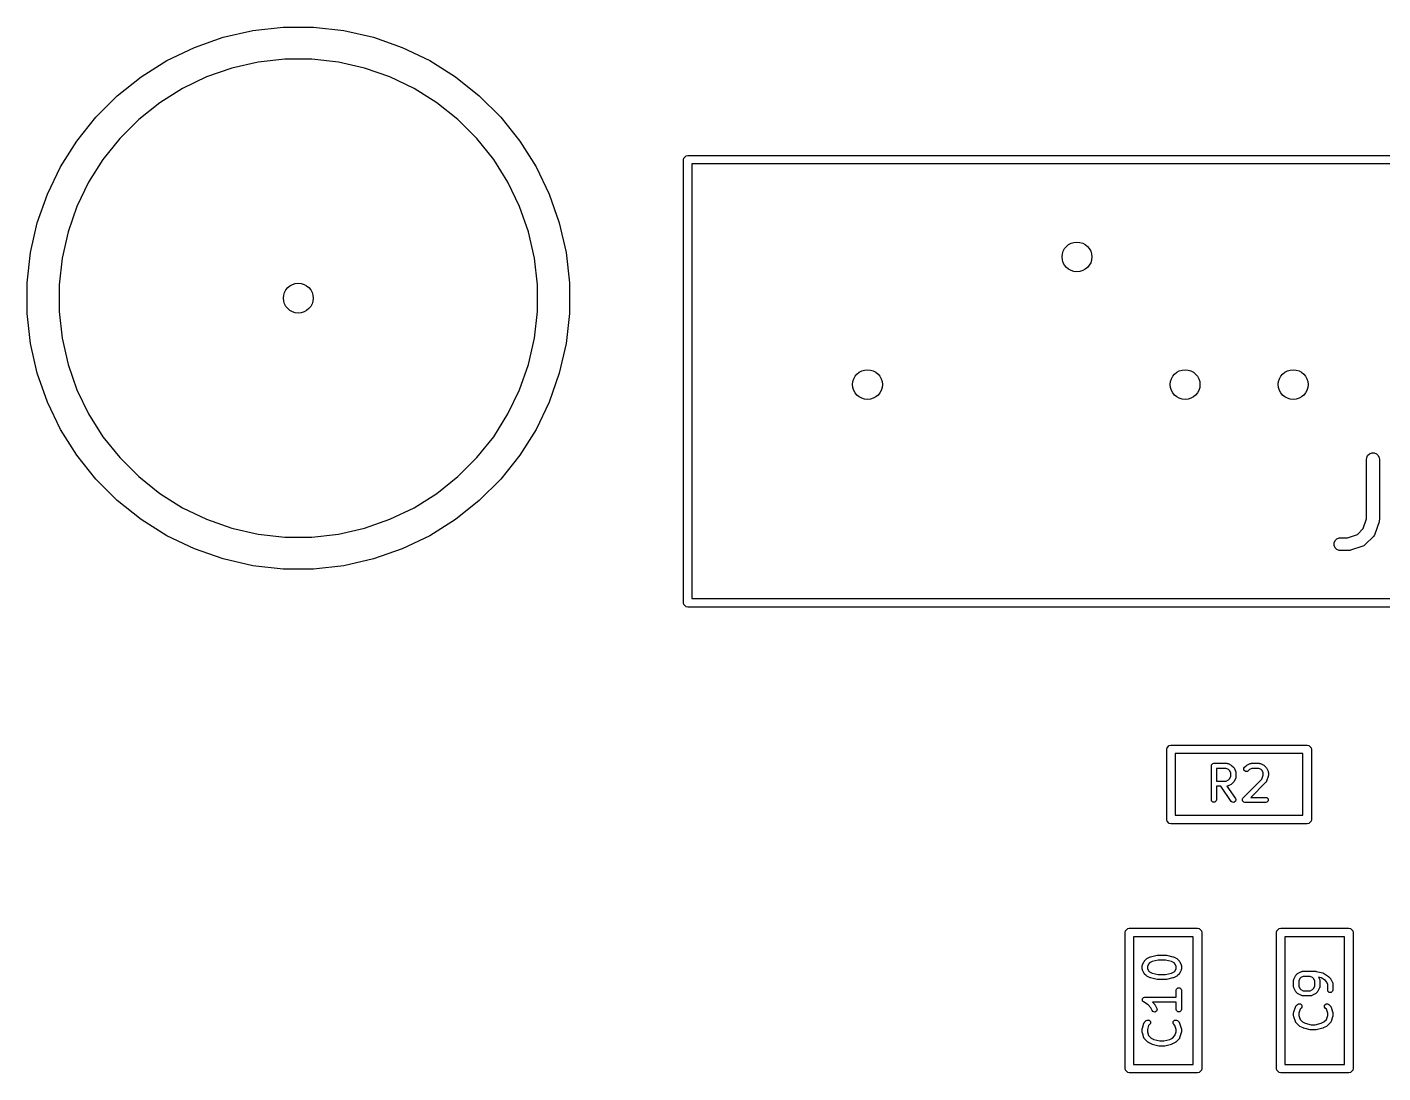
# Model space of a CAD drawing. Extents: x 2.42 to 5.08, y -5.33 to -2.65.
# Drawn here: x 2.425 to 3.052, y -3.158 to -2.675 of the extents above; entities that cross this region are included whole.
import ezdxf

# ---------------------------------------------------------------- set-up
doc = ezdxf.new("R2010")
doc.units = 0
doc.header["$MEASUREMENT"] = 0
doc.layers.add('BLACK', color=7, linetype='CONTINUOUS')

msp = doc.modelspace()

# ---------------------------------------------------------------- linework, layer by layer
at = {"layer": 'BLACK', "linetype": 'CONTINUOUS'}
for p, q in [((2.51523, -2.67931), (2.52896, -2.67617)), ((2.52896, -2.67617), (2.54296, -2.6746)), ((2.54296, -2.6746), (2.55704, -2.6746)), ((2.55704, -2.6746), (2.57104, -2.67617)), ((2.57104, -2.67617), (2.58477, -2.67931)), ((2.50193, -2.68396), (2.51523, -2.67931)), ((2.58477, -2.67931), (2.59807, -2.68396)), ((2.48924, -2.69007), (2.50193, -2.68396)), ((2.54379, -2.6894), (2.53144, -2.69079)), ((2.55621, -2.6894), (2.54379, -2.6894)), ((2.56856, -2.69079), (2.55621, -2.6894)), ((2.59807, -2.68396), (2.61076, -2.69007)), ((2.47732, -2.69757), (2.48924, -2.69007)), ((2.51933, -2.69356), (2.50761, -2.69766)), ((2.53144, -2.69079), (2.51933, -2.69356)), ((2.58067, -2.69356), (2.56856, -2.69079)), ((2.59239, -2.69766), (2.58067, -2.69356)), ((2.61076, -2.69007), (2.62268, -2.69757)), ((2.46631, -2.70635), (2.47732, -2.69757)), ((2.50761, -2.69766), (2.49642, -2.70305)), ((2.60358, -2.70305), (2.59239, -2.69766)), ((2.62268, -2.69757), (2.63369, -2.70635)), ((2.45635, -2.71631), (2.46631, -2.70635)), ((2.49642, -2.70305), (2.4859, -2.70966)), ((2.6141, -2.70966), (2.60358, -2.70305)), ((2.63369, -2.70635), (2.64365, -2.71631)), ((2.4859, -2.70966), (2.47619, -2.7174)), ((2.62381, -2.7174), (2.6141, -2.70966)), ((2.44757, -2.72732), (2.45635, -2.71631)), ((2.47619, -2.7174), (2.4674, -2.72619)), ((2.6326, -2.72619), (2.62381, -2.7174)), ((2.64365, -2.71631), (2.65243, -2.72732)), ((2.4674, -2.72619), (2.45966, -2.7359)), ((2.64034, -2.7359), (2.6326, -2.72619)), ((2.44007, -2.73924), (2.44757, -2.72732)), ((2.65243, -2.72732), (2.65993, -2.73924)), ((2.43396, -2.75193), (2.44007, -2.73924)), ((2.45966, -2.7359), (2.45305, -2.74642)), ((2.64695, -2.74642), (2.64034, -2.7359)), ((2.65993, -2.73924), (2.66604, -2.75193)), ((2.72807, -2.73594), (2.72822, -2.73519)), ((2.72807, -2.94094), (2.72807, -2.73594)), ((2.72822, -2.73519), (2.72929, -2.73413)), ((2.72929, -2.73413), (2.73004, -2.73398)), ((2.73004, -2.73398), (3.39004, -2.73398)), ((2.73201, -2.73791), (2.73201, -2.93898)), ((3.38807, -2.73791), (2.73201, -2.73791)), ((2.42931, -2.76523), (2.43396, -2.75193)), ((2.45305, -2.74642), (2.44766, -2.75761)), ((2.65234, -2.75761), (2.64695, -2.74642)), ((2.66604, -2.75193), (2.67069, -2.76523)), ((2.44766, -2.75761), (2.44356, -2.76933)), ((2.65644, -2.76933), (2.65234, -2.75761)), ((2.42617, -2.77896), (2.42931, -2.76523)), ((2.44356, -2.76933), (2.44079, -2.78144)), ((2.65921, -2.78144), (2.65644, -2.76933)), ((2.67069, -2.76523), (2.67383, -2.77896)), ((2.4246, -2.79296), (2.42617, -2.77896)), ((2.44079, -2.78144), (2.4394, -2.79379)), ((2.6606, -2.79379), (2.65921, -2.78144)), ((2.67383, -2.77896), (2.6754, -2.79296)), ((2.4246, -2.79379), (2.4246, -2.79296)), ((2.4246, -2.80704), (2.4246, -2.79379)), ((2.4394, -2.79379), (2.4394, -2.80621)), ((2.6606, -2.80621), (2.6606, -2.79379)), ((2.6754, -2.79296), (2.6754, -2.80704)), ((2.42617, -2.82104), (2.4246, -2.80704)), ((2.4394, -2.80621), (2.44079, -2.81856)), ((2.65921, -2.81856), (2.6606, -2.80621)), ((2.6754, -2.80704), (2.67383, -2.82104)), ((2.42931, -2.83477), (2.42617, -2.82104)), ((2.44079, -2.81856), (2.44356, -2.83067)), ((2.65644, -2.83067), (2.65921, -2.81856)), ((2.67383, -2.82104), (2.67069, -2.83477)), ((2.44356, -2.83067), (2.44766, -2.84239)), ((2.65234, -2.84239), (2.65644, -2.83067)), ((2.43396, -2.84807), (2.42931, -2.83477)), ((2.67069, -2.83477), (2.66604, -2.84807)), ((2.44766, -2.84239), (2.45305, -2.85358)), ((2.64695, -2.85358), (2.65234, -2.84239)), ((2.44007, -2.86076), (2.43396, -2.84807)), ((2.66604, -2.84807), (2.65993, -2.86076)), ((2.45305, -2.85358), (2.45966, -2.8641)), ((2.64034, -2.8641), (2.64695, -2.85358)), ((2.44757, -2.87268), (2.44007, -2.86076)), ((2.45966, -2.8641), (2.4674, -2.87381)), ((2.6326, -2.87381), (2.64034, -2.8641)), ((2.65993, -2.86076), (2.65243, -2.87268)), ((2.45635, -2.88369), (2.44757, -2.87268)), ((2.4674, -2.87381), (2.47619, -2.8826)), ((2.62381, -2.8826), (2.6326, -2.87381)), ((2.65243, -2.87268), (2.64365, -2.88369)), ((3.04396, -2.87448), (3.04402, -2.87391)), ((3.04396, -2.90212), (3.04396, -2.87448)), ((3.04402, -2.87391), (3.04446, -2.87284)), ((3.04446, -2.87284), (3.04528, -2.87203)), ((3.04528, -2.87203), (3.04634, -2.87159)), ((3.04634, -2.87159), (3.04749, -2.87159)), ((3.04749, -2.87159), (3.04856, -2.87203)), ((3.04856, -2.87203), (3.04937, -2.87284)), ((3.04937, -2.87284), (3.04981, -2.87391)), ((3.04981, -2.87391), (3.04987, -2.87448)), ((3.04987, -2.87448), (3.04987, -2.9026)), ((2.46631, -2.89365), (2.45635, -2.88369)), ((2.47619, -2.8826), (2.4859, -2.89034)), ((2.6141, -2.89034), (2.62381, -2.8826)), ((2.64365, -2.88369), (2.63369, -2.89365)), ((2.47732, -2.90243), (2.46631, -2.89365)), ((2.4859, -2.89034), (2.49642, -2.89695)), ((2.60358, -2.89695), (2.6141, -2.89034)), ((2.63369, -2.89365), (2.62268, -2.90243)), ((2.48924, -2.90993), (2.47732, -2.90243)), ((2.49642, -2.89695), (2.50761, -2.90234)), ((2.50761, -2.90234), (2.51933, -2.90644)), ((2.58067, -2.90644), (2.59239, -2.90234)), ((2.59239, -2.90234), (2.60358, -2.89695)), ((2.62268, -2.90243), (2.61076, -2.90993)), ((3.04246, -2.90663), (3.04396, -2.90212)), ((2.51933, -2.90644), (2.53144, -2.90921)), ((2.56856, -2.90921), (2.58067, -2.90644)), ((3.0397, -2.9094), (3.04246, -2.90663)), ((3.04972, -2.90354), (3.04784, -2.90916)), ((3.04978, -2.90325), (3.04972, -2.90354)), ((3.04981, -2.90318), (3.04978, -2.90325)), ((3.04982, -2.90307), (3.04981, -2.90318)), ((3.04985, -2.90297), (3.04982, -2.90307)), ((3.04987, -2.9026), (3.04984, -2.90289)), ((3.04984, -2.90289), (3.04985, -2.90297)), ((2.50193, -2.91604), (2.48924, -2.90993)), ((2.53144, -2.90921), (2.54379, -2.9106)), ((2.54379, -2.9106), (2.55621, -2.9106)), ((2.55621, -2.9106), (2.56856, -2.90921)), ((2.61076, -2.90993), (2.59807, -2.91604)), ((3.02902, -2.91328), (3.02946, -2.91221)), ((3.02902, -2.91443), (3.02902, -2.91328)), ((3.02946, -2.91549), (3.02902, -2.91443)), ((3.02946, -2.91221), (3.03028, -2.9114)), ((3.03028, -2.9114), (3.03134, -2.91096)), ((3.03134, -2.91096), (3.03192, -2.9109)), ((3.03192, -2.9109), (3.03519, -2.9109)), ((3.03519, -2.9109), (3.0397, -2.9094)), ((3.04223, -2.91478), (3.0366, -2.91665)), ((3.04275, -2.91454), (3.04223, -2.91478)), ((3.04283, -2.91447), (3.04275, -2.91454)), ((3.04293, -2.91443), (3.04283, -2.91447)), ((3.04338, -2.91406), (3.04293, -2.91443)), ((3.04713, -2.91031), (3.04338, -2.91406)), ((3.0475, -2.90987), (3.04713, -2.91031)), ((3.04754, -2.90977), (3.0475, -2.90987)), ((3.04761, -2.90969), (3.04754, -2.90977)), ((3.04784, -2.90916), (3.04761, -2.90969)), ((2.51523, -2.92069), (2.50193, -2.91604)), ((2.52896, -2.92383), (2.51523, -2.92069)), ((2.58477, -2.92069), (2.57104, -2.92383)), ((2.59807, -2.91604), (2.58477, -2.92069)), ((3.03028, -2.91631), (3.02946, -2.91549)), ((3.03134, -2.91675), (3.03028, -2.91631)), ((3.03192, -2.9168), (3.03134, -2.91675)), ((3.03567, -2.9168), (3.03192, -2.9168)), ((3.03596, -2.91678), (3.03567, -2.9168)), ((3.03604, -2.91678), (3.03596, -2.91678)), ((3.03614, -2.91676), (3.03604, -2.91678)), ((3.03624, -2.91675), (3.03614, -2.91676)), ((3.03632, -2.91672), (3.03624, -2.91675)), ((3.0366, -2.91665), (3.03632, -2.91672)), ((2.54296, -2.9254), (2.52896, -2.92383)), ((2.55704, -2.9254), (2.54296, -2.9254)), ((2.57104, -2.92383), (2.55704, -2.9254)), ((2.73201, -2.93898), (3.38807, -2.93898)), ((2.72822, -2.9417), (2.72807, -2.94094)), ((2.72929, -2.94276), (2.72822, -2.9417)), ((2.73004, -2.94291), (2.72929, -2.94276)), ((3.39004, -2.94291), (2.73004, -2.94291)), ((2.95154, -3.00876), (2.95169, -3.00801)), ((2.95154, -3.04124), (2.95154, -3.00876)), ((2.95169, -3.00801), (2.95275, -3.00694)), ((2.95275, -3.00694), (2.9535, -3.00679)), ((2.9535, -3.00679), (3.0165, -3.00679)), ((3.0165, -3.00679), (3.01725, -3.00694)), ((3.01725, -3.00694), (3.01831, -3.00801)), ((3.01831, -3.00801), (3.01846, -3.00876)), ((3.01846, -3.00876), (3.01846, -3.04124)), ((2.95547, -3.01073), (2.95547, -3.03927)), ((3.01453, -3.01073), (2.95547, -3.01073)), ((2.97229, -3.01596), (2.97292, -3.01532)), ((2.97292, -3.01532), (2.97338, -3.01523)), ((2.97338, -3.01523), (2.97938, -3.01523)), ((2.97938, -3.01523), (2.97943, -3.01524)), ((2.97943, -3.01524), (2.97946, -3.01524)), ((2.97946, -3.01524), (2.97964, -3.01529)), ((2.97964, -3.01529), (2.97983, -3.01532)), ((2.97983, -3.01532), (2.97985, -3.01534)), ((2.97985, -3.01534), (2.9799, -3.01536)), ((2.9799, -3.01536), (2.9814, -3.01611)), ((2.9886, -3.01611), (2.9901, -3.01536)), ((2.9901, -3.01536), (2.99015, -3.01534)), ((2.99015, -3.01534), (2.99017, -3.01532)), ((2.99017, -3.01532), (2.99036, -3.01529)), ((2.99036, -3.01529), (2.99054, -3.01524)), ((2.99054, -3.01524), (2.99057, -3.01524)), ((2.99057, -3.01524), (2.99062, -3.01523)), ((2.99062, -3.01523), (2.99437, -3.01523)), ((2.99437, -3.01523), (2.99443, -3.01524)), ((2.99443, -3.01524), (2.99446, -3.01524)), ((2.99446, -3.01524), (2.99464, -3.01529)), ((2.99464, -3.01529), (2.99483, -3.01532)), ((2.99483, -3.01532), (2.99484, -3.01534)), ((2.99484, -3.01534), (2.9949, -3.01536)), ((2.9949, -3.01536), (2.9964, -3.01611)), ((3.01453, -3.03927), (3.01453, -3.01073)), ((2.9722, -3.01641), (2.97229, -3.01596)), ((2.9722, -3.03216), (2.9722, -3.01641)), ((2.9791, -3.0176), (2.97456, -3.0176)), ((2.97456, -3.0176), (2.97456, -3.02348)), ((2.98018, -3.01814), (2.9791, -3.0176)), ((2.98065, -3.01861), (2.98018, -3.01814)), ((2.98119, -3.01969), (2.98065, -3.01861)), ((2.98065, -3.02246), (2.98119, -3.02138)), ((2.98119, -3.02138), (2.98119, -3.01969)), ((2.9814, -3.01611), (2.98155, -3.01622)), ((2.98155, -3.01622), (2.98171, -3.01633)), ((2.98171, -3.01633), (2.98246, -3.01708)), ((2.98246, -3.01708), (2.98257, -3.01724)), ((2.98257, -3.01724), (2.98268, -3.01739)), ((2.98268, -3.01739), (2.98343, -3.01889)), ((2.98343, -3.01889), (2.98345, -3.01894)), ((2.98345, -3.01894), (2.98347, -3.01896)), ((2.98347, -3.01896), (2.9835, -3.01915)), ((2.9835, -3.01915), (2.98355, -3.01933)), ((2.98355, -3.01933), (2.98354, -3.01936)), ((2.98354, -3.01936), (2.98356, -3.01941)), ((2.98356, -3.02166), (2.98354, -3.02172)), ((2.98356, -3.01941), (2.98356, -3.02166)), ((2.98728, -3.01746), (2.98754, -3.01708)), ((2.98728, -3.01837), (2.98728, -3.01746)), ((2.98792, -3.01901), (2.98728, -3.01837)), ((2.98754, -3.01708), (2.98829, -3.01633)), ((2.98883, -3.01901), (2.98792, -3.01901)), ((2.98829, -3.01633), (2.98845, -3.01622)), ((2.98845, -3.01622), (2.9886, -3.01611)), ((2.98921, -3.01875), (2.98883, -3.01901)), ((2.98982, -3.01814), (2.98921, -3.01875)), ((2.9909, -3.0176), (2.98982, -3.01814)), ((2.99409, -3.0176), (2.9909, -3.0176)), ((2.99517, -3.01814), (2.99409, -3.0176)), ((2.99565, -3.01861), (2.99517, -3.01814)), ((2.99559, -3.02253), (2.99619, -3.02072)), ((2.99619, -3.01969), (2.99565, -3.01861)), ((2.99619, -3.02072), (2.99619, -3.01969)), ((2.9964, -3.01611), (2.99655, -3.01622)), ((2.99655, -3.01622), (2.99671, -3.01633)), ((2.99671, -3.01633), (2.99746, -3.01708)), ((2.99746, -3.01708), (2.99756, -3.01724)), ((2.99756, -3.01724), (2.99768, -3.01739)), ((2.99768, -3.01739), (2.99843, -3.01889)), ((2.99849, -3.02129), (2.99774, -3.02354)), ((2.99843, -3.01889), (2.99845, -3.01894)), ((2.99845, -3.01894), (2.99846, -3.01896)), ((2.99846, -3.01896), (2.9985, -3.01915)), ((2.99852, -3.0211), (2.99849, -3.02129)), ((2.9985, -3.01915), (2.99855, -3.01933)), ((2.99855, -3.02091), (2.99852, -3.0211)), ((2.99855, -3.01933), (2.99854, -3.01936)), ((2.99854, -3.01936), (2.99855, -3.01941)), ((2.99855, -3.01941), (2.99855, -3.02091)), ((2.97456, -3.02348), (2.9791, -3.02348)), ((2.97651, -3.02584), (2.97456, -3.02584)), ((2.97456, -3.02584), (2.97456, -3.03216)), ((2.98141, -3.03284), (2.97651, -3.02584)), ((2.9791, -3.02348), (2.98018, -3.02294)), ((2.97943, -3.02583), (2.97939, -3.02584)), ((2.97939, -3.02584), (2.98334, -3.03149)), ((2.97946, -3.02584), (2.97943, -3.02583)), ((2.97964, -3.02579), (2.97946, -3.02584)), ((2.97983, -3.02575), (2.97964, -3.02579)), ((2.97985, -3.02574), (2.97983, -3.02575)), ((2.9799, -3.02572), (2.97985, -3.02574)), ((2.9814, -3.02497), (2.9799, -3.02572)), ((2.98018, -3.02294), (2.98065, -3.02246)), ((2.98155, -3.02485), (2.9814, -3.02497)), ((2.98171, -3.02475), (2.98155, -3.02485)), ((2.98246, -3.024), (2.98171, -3.02475)), ((2.98257, -3.02384), (2.98246, -3.024)), ((2.98268, -3.02369), (2.98257, -3.02384)), ((2.98343, -3.02219), (2.98268, -3.02369)), ((2.98345, -3.02213), (2.98343, -3.02219)), ((2.98347, -3.02212), (2.98345, -3.02213)), ((2.9835, -3.02193), (2.98347, -3.02212)), ((2.98355, -3.02175), (2.9835, -3.02193)), ((2.98354, -3.02172), (2.98355, -3.02175)), ((2.98679, -3.03133), (2.99559, -3.02253)), ((2.99746, -3.024), (2.99048, -3.03098)), ((2.99749, -3.02395), (2.99746, -3.024)), ((2.99752, -3.02394), (2.99749, -3.02395)), ((2.99761, -3.02377), (2.99752, -3.02394)), ((2.99771, -3.02362), (2.99761, -3.02377)), ((2.99774, -3.02354), (2.99771, -3.02359)), ((2.99771, -3.02359), (2.99771, -3.02362)), ((2.97229, -3.03261), (2.9722, -3.03216)), ((2.97292, -3.03325), (2.97229, -3.03261)), ((2.97383, -3.03325), (2.97292, -3.03325)), ((2.97447, -3.03261), (2.97383, -3.03325)), ((2.97456, -3.03216), (2.97447, -3.03261)), ((2.98174, -3.03316), (2.98141, -3.03284)), ((2.98263, -3.03332), (2.98174, -3.03316)), ((2.98337, -3.0328), (2.98263, -3.03332)), ((2.98334, -3.03149), (2.98353, -3.03191)), ((2.98353, -3.03191), (2.98337, -3.0328)), ((2.98653, -3.03171), (2.98679, -3.03133)), ((2.98653, -3.03261), (2.98653, -3.03171)), ((2.98653, -3.03171), (2.98653, -3.03171)), ((2.98717, -3.03325), (2.98653, -3.03261)), ((2.98762, -3.03334), (2.98717, -3.03325)), ((2.99737, -3.03334), (2.98762, -3.03334)), ((2.99048, -3.03098), (2.99737, -3.03098)), ((2.99737, -3.03098), (2.99783, -3.03107)), ((2.99783, -3.03325), (2.99737, -3.03334)), ((2.99783, -3.03107), (2.99846, -3.03171)), ((2.99846, -3.03261), (2.99783, -3.03325)), ((2.99846, -3.03171), (2.99846, -3.03261)), ((2.95547, -3.03927), (3.01453, -3.03927)), ((2.95169, -3.04199), (2.95154, -3.04124)), ((2.95275, -3.04306), (2.95169, -3.04199)), ((2.9535, -3.04321), (2.95275, -3.04306)), ((3.0165, -3.04321), (2.9535, -3.04321)), ((3.01725, -3.04306), (3.0165, -3.04321)), ((3.01831, -3.04199), (3.01725, -3.04306)), ((3.01846, -3.04124), (3.01831, -3.04199)), ((2.93228, -3.0935), (2.93243, -3.09275)), ((2.93228, -3.1565), (2.93228, -3.0935)), ((2.93243, -3.09275), (2.9335, -3.09169)), ((2.9335, -3.09169), (2.93425, -3.09154)), ((2.93425, -3.09154), (2.96575, -3.09154)), ((2.93622, -3.09547), (2.93622, -3.15453)), ((2.96378, -3.09547), (2.93622, -3.09547)), ((2.96378, -3.15453), (2.96378, -3.09547)), ((2.96575, -3.09154), (2.9665, -3.09169)), ((2.9665, -3.09169), (2.96757, -3.09275)), ((2.96757, -3.09275), (2.96772, -3.0935)), ((2.96772, -3.0935), (2.96772, -3.1565)), ((3.00228, -3.0935), (3.00243, -3.09275)), ((3.00228, -3.1565), (3.00228, -3.0935)), ((3.00243, -3.09275), (3.0035, -3.09169)), ((3.0035, -3.09169), (3.00425, -3.09154)), ((3.00425, -3.09154), (3.03575, -3.09154)), ((3.00622, -3.09547), (3.00622, -3.15453)), ((3.03378, -3.09547), (3.00622, -3.09547)), ((3.03378, -3.15453), (3.03378, -3.09547)), ((3.03575, -3.09154), (3.0365, -3.09169)), ((3.0365, -3.09169), (3.03757, -3.09275)), ((3.03757, -3.09275), (3.03772, -3.0935)), ((3.03772, -3.0935), (3.03772, -3.1565)), ((2.94023, -3.10888), (2.94024, -3.10882)), ((2.94023, -3.11038), (2.94023, -3.10888)), ((2.94024, -3.10879), (2.94029, -3.10861)), ((2.94024, -3.10882), (2.94024, -3.10879)), ((2.94029, -3.10861), (2.94032, -3.10842)), ((2.94032, -3.10842), (2.94034, -3.10841)), ((2.94034, -3.10841), (2.94036, -3.10835)), ((2.94036, -3.10835), (2.94111, -3.10685)), ((2.94111, -3.10685), (2.94122, -3.1067)), ((2.94122, -3.1067), (2.94133, -3.10654)), ((2.94133, -3.10654), (2.94208, -3.10579)), ((2.94208, -3.10579), (2.94224, -3.10569)), ((2.94224, -3.10569), (2.94239, -3.10557)), ((2.94239, -3.10557), (2.94389, -3.10482)), ((2.94314, -3.10808), (2.9426, -3.10916)), ((2.9426, -3.10916), (2.9426, -3.1101)), ((2.94361, -3.1076), (2.94314, -3.10808)), ((2.94483, -3.10699), (2.94361, -3.1076)), ((2.94389, -3.10482), (2.94401, -3.10479)), ((2.94401, -3.10479), (2.94413, -3.10473)), ((2.94413, -3.10473), (2.94713, -3.10398)), ((2.94756, -3.10631), (2.94483, -3.10699)), ((2.94713, -3.10398), (2.94727, -3.10397)), ((2.94727, -3.10397), (2.94741, -3.10395)), ((2.94741, -3.10395), (2.95116, -3.10395)), ((2.95102, -3.10631), (2.94756, -3.10631)), ((2.95375, -3.10699), (2.95102, -3.10631)), ((2.95116, -3.10395), (2.95131, -3.10397)), ((2.95131, -3.10397), (2.95145, -3.10398)), ((2.95145, -3.10398), (2.95445, -3.10473)), ((2.95496, -3.1076), (2.95375, -3.10699)), ((2.95445, -3.10473), (2.95457, -3.10479)), ((2.95457, -3.10479), (2.95469, -3.10482)), ((2.95469, -3.10482), (2.95619, -3.10557)), ((2.95544, -3.10808), (2.95496, -3.1076)), ((2.95598, -3.10916), (2.95544, -3.10808)), ((2.95598, -3.1101), (2.95598, -3.10916)), ((2.95619, -3.10557), (2.95634, -3.10569)), ((2.95634, -3.10569), (2.9565, -3.10579)), ((2.9565, -3.10579), (2.95725, -3.10654)), ((2.95725, -3.10654), (2.95735, -3.1067)), ((2.95735, -3.1067), (2.95747, -3.10685)), ((2.95747, -3.10685), (2.95822, -3.10835)), ((2.95822, -3.10835), (2.95823, -3.10841)), ((2.95823, -3.10841), (2.95825, -3.10842)), ((2.95825, -3.10842), (2.95829, -3.10861)), ((2.95829, -3.10861), (2.95834, -3.10879)), ((2.95834, -3.10879), (2.95833, -3.10882)), ((2.95833, -3.10882), (2.95834, -3.10888)), ((2.95834, -3.10888), (2.95834, -3.11038)), ((2.94024, -3.11043), (2.94023, -3.11038)), ((2.94024, -3.11046), (2.94024, -3.11043)), ((2.94029, -3.11064), (2.94024, -3.11046)), ((2.94032, -3.11083), (2.94029, -3.11064)), ((2.94034, -3.11085), (2.94032, -3.11083)), ((2.94036, -3.11091), (2.94034, -3.11085)), ((2.94111, -3.1124), (2.94036, -3.11091)), ((2.94122, -3.11255), (2.94111, -3.1124)), ((2.94133, -3.11271), (2.94122, -3.11255)), ((2.94208, -3.11346), (2.94133, -3.11271)), ((2.94224, -3.11357), (2.94208, -3.11346)), ((2.94239, -3.11368), (2.94224, -3.11357)), ((2.94389, -3.11443), (2.94239, -3.11368)), ((2.9426, -3.1101), (2.94314, -3.11118)), ((2.94314, -3.11118), (2.94361, -3.11166)), ((2.94361, -3.11166), (2.94483, -3.11226)), ((2.94401, -3.11447), (2.94389, -3.11443)), ((2.94413, -3.11452), (2.94401, -3.11447)), ((2.94713, -3.11527), (2.94413, -3.11452)), ((2.94483, -3.11226), (2.94756, -3.11295)), ((2.94727, -3.11528), (2.94713, -3.11527)), ((2.94741, -3.11531), (2.94727, -3.11528)), ((2.95116, -3.11531), (2.94741, -3.11531)), ((2.94756, -3.11295), (2.95102, -3.11295)), ((2.95102, -3.11295), (2.95375, -3.11226)), ((2.95131, -3.11528), (2.95116, -3.11531)), ((2.95145, -3.11527), (2.95131, -3.11528)), ((2.95445, -3.11452), (2.95145, -3.11527)), ((2.95375, -3.11226), (2.95496, -3.11166)), ((2.95457, -3.11447), (2.95445, -3.11452)), ((2.95469, -3.11443), (2.95457, -3.11447)), ((2.95619, -3.11368), (2.95469, -3.11443)), ((2.95496, -3.11166), (2.95544, -3.11118)), ((2.95544, -3.11118), (2.95598, -3.1101)), ((2.95634, -3.11357), (2.95619, -3.11368)), ((2.9565, -3.11346), (2.95634, -3.11357)), ((2.95725, -3.11271), (2.9565, -3.11346)), ((2.95735, -3.11255), (2.95725, -3.11271)), ((2.95747, -3.1124), (2.95735, -3.11255)), ((2.95822, -3.11091), (2.95747, -3.1124)), ((2.95823, -3.11085), (2.95822, -3.11091)), ((2.95825, -3.11083), (2.95823, -3.11085)), ((2.95829, -3.11064), (2.95825, -3.11083)), ((2.95834, -3.11046), (2.95829, -3.11064)), ((2.95834, -3.11038), (2.95833, -3.11043)), ((2.95833, -3.11043), (2.95834, -3.11046)), ((3.01023, -3.11563), (3.01024, -3.11557)), ((3.01023, -3.11863), (3.01023, -3.11563)), ((3.01024, -3.11554), (3.01029, -3.11536)), ((3.01024, -3.11557), (3.01024, -3.11554)), ((3.01029, -3.11536), (3.01032, -3.11517)), ((3.01032, -3.11517), (3.01034, -3.11515)), ((3.01034, -3.11515), (3.01036, -3.1151)), ((3.01036, -3.1151), (3.01111, -3.1136)), ((3.01111, -3.1136), (3.01122, -3.11345)), ((3.01122, -3.11345), (3.01133, -3.11329)), ((3.01133, -3.11329), (3.01208, -3.11254)), ((3.01208, -3.11254), (3.01224, -3.11244)), ((3.01224, -3.11244), (3.01239, -3.11232)), ((3.01239, -3.11232), (3.01389, -3.11157)), ((3.01314, -3.11483), (3.0126, -3.11591)), ((3.01361, -3.11435), (3.01314, -3.11483)), ((3.01469, -3.11381), (3.01361, -3.11435)), ((3.01389, -3.11157), (3.01394, -3.11155)), ((3.01394, -3.11155), (3.01396, -3.11154)), ((3.01396, -3.11154), (3.01415, -3.1115)), ((3.01415, -3.1115), (3.01433, -3.11145)), ((3.01433, -3.11145), (3.01436, -3.11146)), ((3.01436, -3.11146), (3.01441, -3.11145)), ((3.01441, -3.11145), (3.02041, -3.11145)), ((3.01788, -3.11381), (3.01469, -3.11381)), ((3.01896, -3.11435), (3.01788, -3.11381)), ((3.01944, -3.11483), (3.01896, -3.11435)), ((3.01998, -3.11591), (3.01944, -3.11483)), ((3.02041, -3.11145), (3.02056, -3.11147)), ((3.02056, -3.11147), (3.0207, -3.11148)), ((3.0207, -3.11148), (3.0237, -3.11223)), ((3.02293, -3.11447), (3.02176, -3.11418)), ((3.02176, -3.11418), (3.02222, -3.1151)), ((3.02222, -3.1151), (3.02224, -3.11515)), ((3.02224, -3.11515), (3.02225, -3.11517)), ((3.02225, -3.11517), (3.02229, -3.11536)), ((3.02229, -3.11536), (3.02234, -3.11554)), ((3.02234, -3.11554), (3.02233, -3.11557)), ((3.02233, -3.11557), (3.02234, -3.11563)), ((3.02234, -3.11563), (3.02234, -3.11863)), ((3.02491, -3.11579), (3.02293, -3.11447)), ((3.0237, -3.11223), (3.02388, -3.11232)), ((3.02388, -3.11232), (3.02407, -3.11239)), ((3.02407, -3.11239), (3.02632, -3.11389)), ((3.02632, -3.11389), (3.0264, -3.11398)), ((3.0264, -3.11398), (3.0265, -3.11404)), ((3.0265, -3.11404), (3.02725, -3.11479)), ((3.02725, -3.11479), (3.02735, -3.11495)), ((3.02735, -3.11495), (3.02747, -3.1151)), ((3.02747, -3.1151), (3.02822, -3.1166)), ((2.95598, -3.12013), (2.95607, -3.11967)), ((2.95598, -3.12344), (2.95598, -3.12013)), ((2.95607, -3.11967), (2.95671, -3.11903)), ((2.95671, -3.11903), (2.95761, -3.11903)), ((2.95761, -3.11903), (2.95825, -3.11967)), ((2.95825, -3.11967), (2.95834, -3.12013)), ((2.95834, -3.12013), (2.95834, -3.12912)), ((3.01024, -3.11868), (3.01023, -3.11863)), ((3.01024, -3.11871), (3.01024, -3.11868)), ((3.01029, -3.11889), (3.01024, -3.11871)), ((3.01032, -3.11908), (3.01029, -3.11889)), ((3.01034, -3.1191), (3.01032, -3.11908)), ((3.01036, -3.11915), (3.01034, -3.1191)), ((3.01111, -3.12065), (3.01036, -3.11915)), ((3.01122, -3.1208), (3.01111, -3.12065)), ((3.01133, -3.12096), (3.01122, -3.1208)), ((3.01208, -3.12171), (3.01133, -3.12096)), ((3.01224, -3.12182), (3.01208, -3.12171)), ((3.01239, -3.12193), (3.01224, -3.12182)), ((3.01389, -3.12268), (3.01239, -3.12193)), ((3.0126, -3.11591), (3.0126, -3.11835)), ((3.0126, -3.11835), (3.01314, -3.11943)), ((3.01314, -3.11943), (3.01361, -3.1199)), ((3.01361, -3.1199), (3.01469, -3.12044)), ((3.01469, -3.12044), (3.01788, -3.12044)), ((3.01788, -3.12044), (3.01896, -3.1199)), ((3.02019, -3.12193), (3.01869, -3.12268)), ((3.01896, -3.1199), (3.01944, -3.11943)), ((3.01944, -3.11943), (3.01998, -3.11835)), ((3.01998, -3.11835), (3.01998, -3.11591)), ((3.02034, -3.12182), (3.02019, -3.12193)), ((3.0205, -3.12171), (3.02034, -3.12182)), ((3.02125, -3.12096), (3.0205, -3.12171)), ((3.02135, -3.1208), (3.02125, -3.12096)), ((3.02147, -3.12065), (3.02135, -3.1208)), ((3.02222, -3.11915), (3.02147, -3.12065)), ((3.02224, -3.1191), (3.02222, -3.11915)), ((3.02225, -3.11908), (3.02224, -3.1191)), ((3.02229, -3.11889), (3.02225, -3.11908)), ((3.02234, -3.11871), (3.02229, -3.11889)), ((3.02234, -3.11863), (3.02233, -3.11868)), ((3.02233, -3.11868), (3.02234, -3.11871)), ((3.02544, -3.11633), (3.02491, -3.11579)), ((3.02598, -3.1174), (3.02544, -3.11633)), ((3.02598, -3.12013), (3.02598, -3.1174)), ((3.02607, -3.12058), (3.02598, -3.12013)), ((3.02671, -3.12122), (3.02607, -3.12058)), ((3.02761, -3.12122), (3.02671, -3.12122)), ((3.02825, -3.12058), (3.02761, -3.12122)), ((3.02822, -3.1166), (3.02823, -3.11665)), ((3.02823, -3.11665), (3.02825, -3.11667)), ((3.02825, -3.11667), (3.02829, -3.11686)), ((3.02834, -3.12013), (3.02825, -3.12058)), ((3.02829, -3.11686), (3.02834, -3.11704)), ((3.02834, -3.11704), (3.02833, -3.11707)), ((3.02833, -3.11707), (3.02834, -3.11713)), ((3.02834, -3.11713), (3.02834, -3.12013)), ((2.94026, -3.1244), (2.94032, -3.12429)), ((2.94032, -3.12473), (2.94026, -3.1244)), ((2.94032, -3.12417), (2.94057, -3.12393)), ((2.94032, -3.12429), (2.94032, -3.12417)), ((2.94032, -3.12508), (2.94032, -3.12473)), ((2.94041, -3.12516), (2.94032, -3.12508)), ((2.94043, -3.12528), (2.94041, -3.12516)), ((2.94076, -3.12561), (2.94043, -3.12528)), ((2.94057, -3.12393), (2.94076, -3.12364)), ((2.94076, -3.12364), (2.94088, -3.12362)), ((2.94291, -3.12704), (2.94076, -3.12561)), ((2.94088, -3.12362), (2.94096, -3.12353)), ((2.94096, -3.12353), (2.94141, -3.12344)), ((2.94141, -3.12344), (2.95598, -3.12344)), ((2.94419, -3.12832), (2.94291, -3.12704)), ((2.95598, -3.12581), (2.94502, -3.12581)), ((2.94502, -3.12581), (2.946, -3.12679)), ((2.946, -3.12679), (2.9461, -3.12695)), ((2.9461, -3.12695), (2.94622, -3.1271)), ((2.94622, -3.1271), (2.94697, -3.1286)), ((2.95598, -3.12912), (2.95598, -3.12581)), ((3.01029, -3.13025), (3.01104, -3.128)), ((3.01104, -3.128), (3.01107, -3.12795)), ((3.01107, -3.12792), (3.01118, -3.12776)), ((3.01107, -3.12795), (3.01107, -3.12792)), ((3.01118, -3.12776), (3.01127, -3.1276)), ((3.01127, -3.1276), (3.0113, -3.12759)), ((3.0113, -3.12759), (3.01133, -3.12754)), ((3.01133, -3.12754), (3.01208, -3.12679)), ((3.01208, -3.12679), (3.01246, -3.12653)), ((3.01246, -3.12653), (3.01337, -3.12653)), ((3.01337, -3.12653), (3.01401, -3.12717)), ((3.01401, -3.12808), (3.01375, -3.12846)), ((3.01394, -3.1227), (3.01389, -3.12268)), ((3.01396, -3.12272), (3.01394, -3.1227)), ((3.01415, -3.12275), (3.01396, -3.12272)), ((3.01401, -3.12717), (3.01401, -3.12808)), ((3.01433, -3.1228), (3.01415, -3.12275)), ((3.01436, -3.12279), (3.01433, -3.1228)), ((3.01441, -3.12281), (3.01436, -3.12279)), ((3.01816, -3.12281), (3.01441, -3.12281)), ((3.01822, -3.12279), (3.01816, -3.12281)), ((3.01825, -3.1228), (3.01822, -3.12279)), ((3.01843, -3.12275), (3.01825, -3.1228)), ((3.01862, -3.12272), (3.01843, -3.12275)), ((3.01863, -3.1227), (3.01862, -3.12272)), ((3.01869, -3.12268), (3.01863, -3.1227)), ((3.02457, -3.12717), (3.02521, -3.12653)), ((3.02457, -3.12808), (3.02457, -3.12717)), ((3.02483, -3.12846), (3.02457, -3.12808)), ((3.02521, -3.12653), (3.02611, -3.12653)), ((3.02611, -3.12653), (3.0265, -3.12679)), ((3.0265, -3.12679), (3.02725, -3.12754)), ((3.02725, -3.12754), (3.02728, -3.12759)), ((3.02728, -3.12759), (3.0273, -3.1276)), ((3.0273, -3.1276), (3.0274, -3.12777)), ((3.0274, -3.12777), (3.0275, -3.12792)), ((3.0275, -3.12792), (3.0275, -3.12795)), ((3.0275, -3.12795), (3.02753, -3.128)), ((3.02753, -3.128), (3.02828, -3.13025)), ((2.94133, -3.13504), (2.94208, -3.13429)), ((2.94208, -3.13429), (2.94246, -3.13403)), ((2.94246, -3.13403), (2.94337, -3.13403)), ((2.94337, -3.13403), (2.94401, -3.13467)), ((2.94486, -3.12965), (2.94419, -3.12832)), ((2.94514, -3.13002), (2.94486, -3.12965)), ((2.946, -3.1303), (2.94514, -3.13002)), ((2.94681, -3.1299), (2.946, -3.1303)), ((2.94709, -3.12904), (2.94681, -3.1299)), ((2.94697, -3.1286), (2.94709, -3.12904)), ((2.95457, -3.13467), (2.95521, -3.13403)), ((2.95521, -3.13403), (2.95611, -3.13403)), ((2.95607, -3.12958), (2.95598, -3.12912)), ((2.95671, -3.13022), (2.95607, -3.12958)), ((2.95611, -3.13403), (2.9565, -3.13429)), ((2.9565, -3.13429), (2.95725, -3.13504)), ((2.95761, -3.13022), (2.95671, -3.13022)), ((2.95825, -3.12958), (2.95761, -3.13022)), ((2.95834, -3.12912), (2.95825, -3.12958)), ((3.01023, -3.13062), (3.01027, -3.13044)), ((3.01023, -3.13212), (3.01023, -3.13062)), ((3.01027, -3.13231), (3.01023, -3.13212)), ((3.01027, -3.13044), (3.01029, -3.13025)), ((3.01029, -3.1325), (3.01027, -3.13231)), ((3.01104, -3.13475), (3.01029, -3.1325)), ((3.0132, -3.12901), (3.0126, -3.13082)), ((3.0126, -3.13082), (3.0126, -3.13193)), ((3.0126, -3.13193), (3.0132, -3.13374)), ((3.01375, -3.12846), (3.0132, -3.12901)), ((3.0132, -3.13374), (3.01436, -3.1349)), ((3.02421, -3.1349), (3.02538, -3.13374)), ((3.02538, -3.12901), (3.02483, -3.12846)), ((3.02598, -3.13082), (3.02538, -3.12901)), ((3.02538, -3.13374), (3.02598, -3.13193)), ((3.02598, -3.13193), (3.02598, -3.13082)), ((3.02828, -3.1325), (3.02753, -3.13475)), ((3.02828, -3.13025), (3.02831, -3.13044)), ((3.02831, -3.13231), (3.02828, -3.1325)), ((3.02831, -3.13044), (3.02834, -3.13062)), ((3.02834, -3.13212), (3.02831, -3.13231)), ((3.02834, -3.13062), (3.02834, -3.13212)), ((2.94023, -3.13812), (2.94027, -3.13794)), ((2.94023, -3.13962), (2.94023, -3.13812)), ((2.94027, -3.13981), (2.94023, -3.13962)), ((2.94027, -3.13794), (2.94029, -3.13775)), ((2.94029, -3.14), (2.94027, -3.13981)), ((2.94029, -3.13775), (2.94104, -3.1355)), ((2.94104, -3.14225), (2.94029, -3.14)), ((2.94104, -3.1355), (2.94107, -3.13545)), ((2.94107, -3.13542), (2.94118, -3.13526)), ((2.94107, -3.13545), (2.94107, -3.13542)), ((2.94118, -3.13526), (2.94127, -3.1351)), ((2.94127, -3.1351), (2.9413, -3.13509)), ((2.9413, -3.13509), (2.94133, -3.13504)), ((2.9432, -3.13651), (2.9426, -3.13831)), ((2.9426, -3.13831), (2.9426, -3.13943)), ((2.9426, -3.13943), (2.9432, -3.14123)), ((2.94375, -3.13596), (2.9432, -3.13651)), ((2.94401, -3.13558), (2.94375, -3.13596)), ((2.94401, -3.13467), (2.94401, -3.13558)), ((2.95457, -3.13558), (2.95457, -3.13467)), ((2.95483, -3.13596), (2.95457, -3.13558)), ((2.95538, -3.13651), (2.95483, -3.13596)), ((2.95598, -3.13831), (2.95538, -3.13651)), ((2.95538, -3.14123), (2.95598, -3.13943)), ((2.95598, -3.13943), (2.95598, -3.13831)), ((2.95725, -3.13504), (2.95728, -3.13509)), ((2.95728, -3.13509), (2.9573, -3.1351)), ((2.9573, -3.1351), (2.9574, -3.13526)), ((2.9574, -3.13526), (2.9575, -3.13542)), ((2.9575, -3.13542), (2.9575, -3.13545)), ((2.9575, -3.13545), (2.95753, -3.1355)), ((2.95753, -3.1355), (2.95828, -3.13775)), ((2.95828, -3.14), (2.95753, -3.14225)), ((2.95828, -3.13775), (2.95831, -3.13794)), ((2.95831, -3.13981), (2.95828, -3.14)), ((2.95831, -3.13794), (2.95834, -3.13812)), ((2.95834, -3.13962), (2.95831, -3.13981)), ((2.95834, -3.13812), (2.95834, -3.13962)), ((3.01107, -3.1348), (3.01104, -3.13475)), ((3.01107, -3.13483), (3.01107, -3.1348)), ((3.01118, -3.13498), (3.01107, -3.13483)), ((3.01127, -3.13515), (3.01118, -3.13498)), ((3.0113, -3.13516), (3.01127, -3.13515)), ((3.01133, -3.13521), (3.0113, -3.13516)), ((3.01283, -3.13671), (3.01133, -3.13521)), ((3.01299, -3.13681), (3.01283, -3.13671)), ((3.01314, -3.13693), (3.01299, -3.13681)), ((3.01464, -3.13768), (3.01314, -3.13693)), ((3.01436, -3.1349), (3.01558, -3.13551)), ((3.01476, -3.13771), (3.01464, -3.13768)), ((3.01488, -3.13777), (3.01476, -3.13771)), ((3.01788, -3.13852), (3.01488, -3.13777)), ((3.01558, -3.13551), (3.01831, -3.13619)), ((3.01802, -3.13853), (3.01788, -3.13852)), ((3.01816, -3.13855), (3.01802, -3.13853)), ((3.02041, -3.13855), (3.01816, -3.13855)), ((3.01831, -3.13619), (3.02027, -3.13619)), ((3.02027, -3.13619), (3.023, -3.13551)), ((3.02056, -3.13853), (3.02041, -3.13855)), ((3.0207, -3.13852), (3.02056, -3.13853)), ((3.0237, -3.13777), (3.0207, -3.13852)), ((3.023, -3.13551), (3.02421, -3.1349)), ((3.02382, -3.13771), (3.0237, -3.13777)), ((3.02394, -3.13768), (3.02382, -3.13771)), ((3.02544, -3.13693), (3.02394, -3.13768)), ((3.02559, -3.13681), (3.02544, -3.13693)), ((3.02575, -3.13671), (3.02559, -3.13681)), ((3.02725, -3.13521), (3.02575, -3.13671)), ((3.02728, -3.13516), (3.02725, -3.13521)), ((3.0273, -3.13515), (3.02728, -3.13516)), ((3.0274, -3.13498), (3.0273, -3.13515)), ((3.0275, -3.13483), (3.0274, -3.13498)), ((3.02753, -3.13475), (3.0275, -3.1348)), ((3.0275, -3.1348), (3.0275, -3.13483)), ((2.94107, -3.1423), (2.94104, -3.14225)), ((2.94107, -3.14232), (2.94107, -3.1423)), ((2.94118, -3.14248), (2.94107, -3.14232)), ((2.94127, -3.14265), (2.94118, -3.14248)), ((2.9413, -3.14266), (2.94127, -3.14265)), ((2.94133, -3.14271), (2.9413, -3.14266)), ((2.94283, -3.14421), (2.94133, -3.14271)), ((2.94299, -3.14431), (2.94283, -3.14421)), ((2.94314, -3.14443), (2.94299, -3.14431)), ((2.94464, -3.14518), (2.94314, -3.14443)), ((2.9432, -3.14123), (2.94436, -3.1424)), ((2.94436, -3.1424), (2.94558, -3.14301)), ((2.94476, -3.14521), (2.94464, -3.14518)), ((2.94488, -3.14527), (2.94476, -3.14521)), ((2.94788, -3.14602), (2.94488, -3.14527)), ((2.94558, -3.14301), (2.94831, -3.14369)), ((2.94802, -3.14603), (2.94788, -3.14602)), ((2.94816, -3.14605), (2.94802, -3.14603)), ((2.95041, -3.14605), (2.94816, -3.14605)), ((2.94831, -3.14369), (2.95027, -3.14369)), ((2.95027, -3.14369), (2.953, -3.14301)), ((2.95056, -3.14603), (2.95041, -3.14605)), ((2.9507, -3.14602), (2.95056, -3.14603)), ((2.9537, -3.14527), (2.9507, -3.14602)), ((2.953, -3.14301), (2.95421, -3.1424)), ((2.95382, -3.14521), (2.9537, -3.14527)), ((2.95394, -3.14518), (2.95382, -3.14521)), ((2.95544, -3.14443), (2.95394, -3.14518)), ((2.95421, -3.1424), (2.95538, -3.14123)), ((2.95559, -3.14431), (2.95544, -3.14443)), ((2.95575, -3.14421), (2.95559, -3.14431)), ((2.95725, -3.14271), (2.95575, -3.14421)), ((2.95728, -3.14266), (2.95725, -3.14271)), ((2.9573, -3.14265), (2.95728, -3.14266)), ((2.9574, -3.14248), (2.9573, -3.14265)), ((2.9575, -3.14232), (2.9574, -3.14248)), ((2.95753, -3.14225), (2.9575, -3.1423)), ((2.9575, -3.1423), (2.9575, -3.14232)), ((2.93243, -3.15725), (2.93228, -3.1565)), ((2.9335, -3.15831), (2.93243, -3.15725)), ((2.93425, -3.15846), (2.9335, -3.15831)), ((2.96575, -3.15846), (2.93425, -3.15846)), ((2.93622, -3.15453), (2.96378, -3.15453)), ((2.9665, -3.15831), (2.96575, -3.15846)), ((2.96757, -3.15725), (2.9665, -3.15831)), ((2.96772, -3.1565), (2.96757, -3.15725)), ((3.00243, -3.15725), (3.00228, -3.1565)), ((3.0035, -3.15831), (3.00243, -3.15725)), ((3.00425, -3.15846), (3.0035, -3.15831)), ((3.03575, -3.15846), (3.00425, -3.15846)), ((3.00622, -3.15453), (3.03378, -3.15453)), ((3.0365, -3.15831), (3.03575, -3.15846)), ((3.03757, -3.15725), (3.0365, -3.15831)), ((3.03772, -3.1565), (3.03757, -3.15725))]:
    msp.add_line(p, q, dxfattribs=at)
at = {"layer": 'BLACK'}
for centre in [(2.91004, -2.78094), (2.55, -2.8), (2.81319, -2.84), (2.96004, -2.84), (3.01004, -2.84)]:
    msp.add_circle(centre, 0.00689, dxfattribs=at)

doc.saveas('drawing.dxf')
